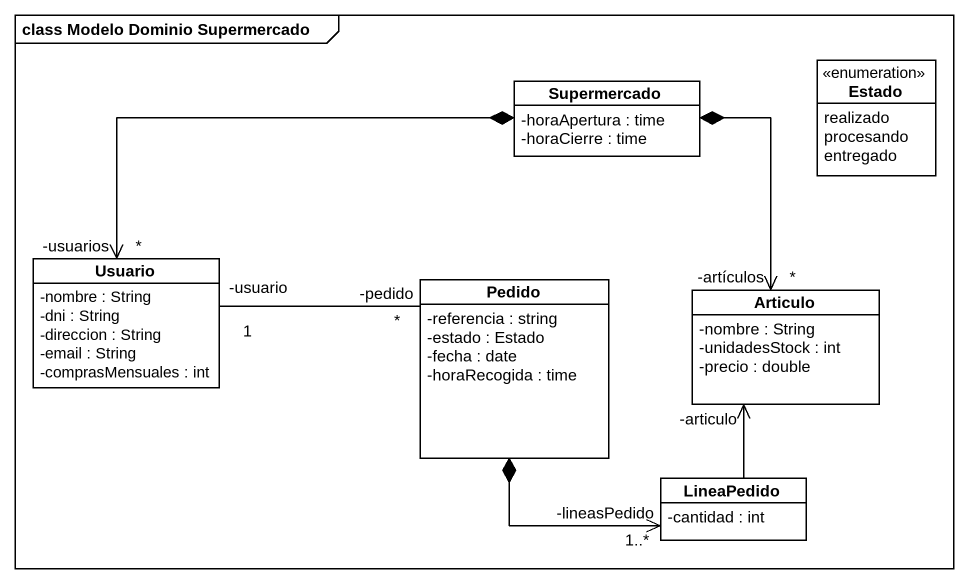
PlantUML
@startuml
mainframe class Modelo Dominio Supermercado
hide circle
hide empty members
skinparam classAttributeIconSize 0
class Supermercado {
  -horaApertura : time
  -horaCierre : time
}
enum Estado {
  realizado
  procesando
  entregado
}
class Usuario {
  -nombre : String
  -dni : String
  -direccion : String
  -email : String
  -comprasMensuales : int
}
class Pedido {
  -referencia : string
  -estado : Estado
  -fecha : date
  -horaRecogida : time
}
class Articulo {
  -nombre : String
  -unidadesStock : int
  -precio : double
}
class LineaPedido {
  -cantidad : int
}
Supermercado *-left-> "-usuarios\n*" Usuario
Supermercado *--> "-artículos\n*" Articulo
Pedido "-pedido\n*" -left- "1\n-usuario" Usuario
Pedido *--> "-lineasPedido\n1..*" LineaPedido
LineaPedido -up-> "-articulo" Articulo
@enduml
